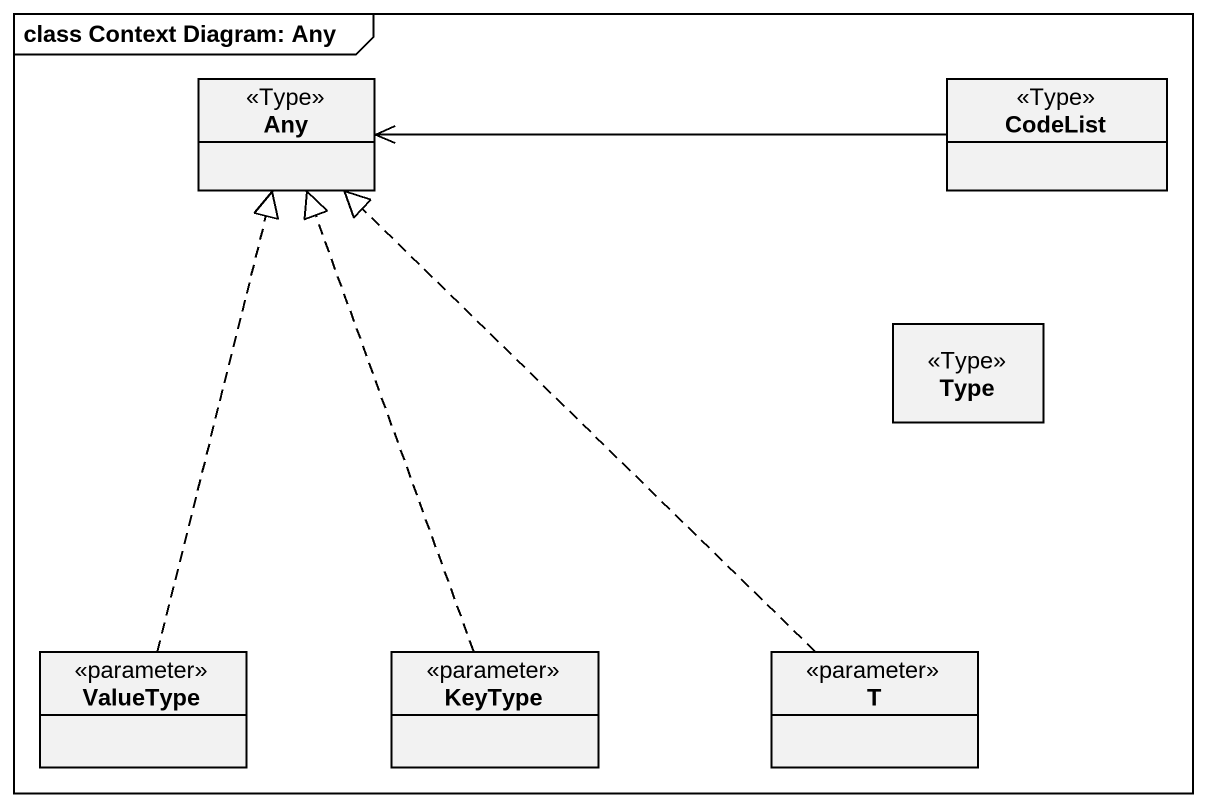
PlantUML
@startuml
mainframe class Context Diagram: Any
hide circle
hide empty members
class Any <<Type>>
class CodeList <<Type>>
class Type <<Type>>
class ValueType <<parameter>>
class KeyType <<parameter>>
class T <<parameter>>
CodeList -left-> Any
ValueType .up.|> Any
KeyType .up.|> Any
T .up.|> Any
@enduml
